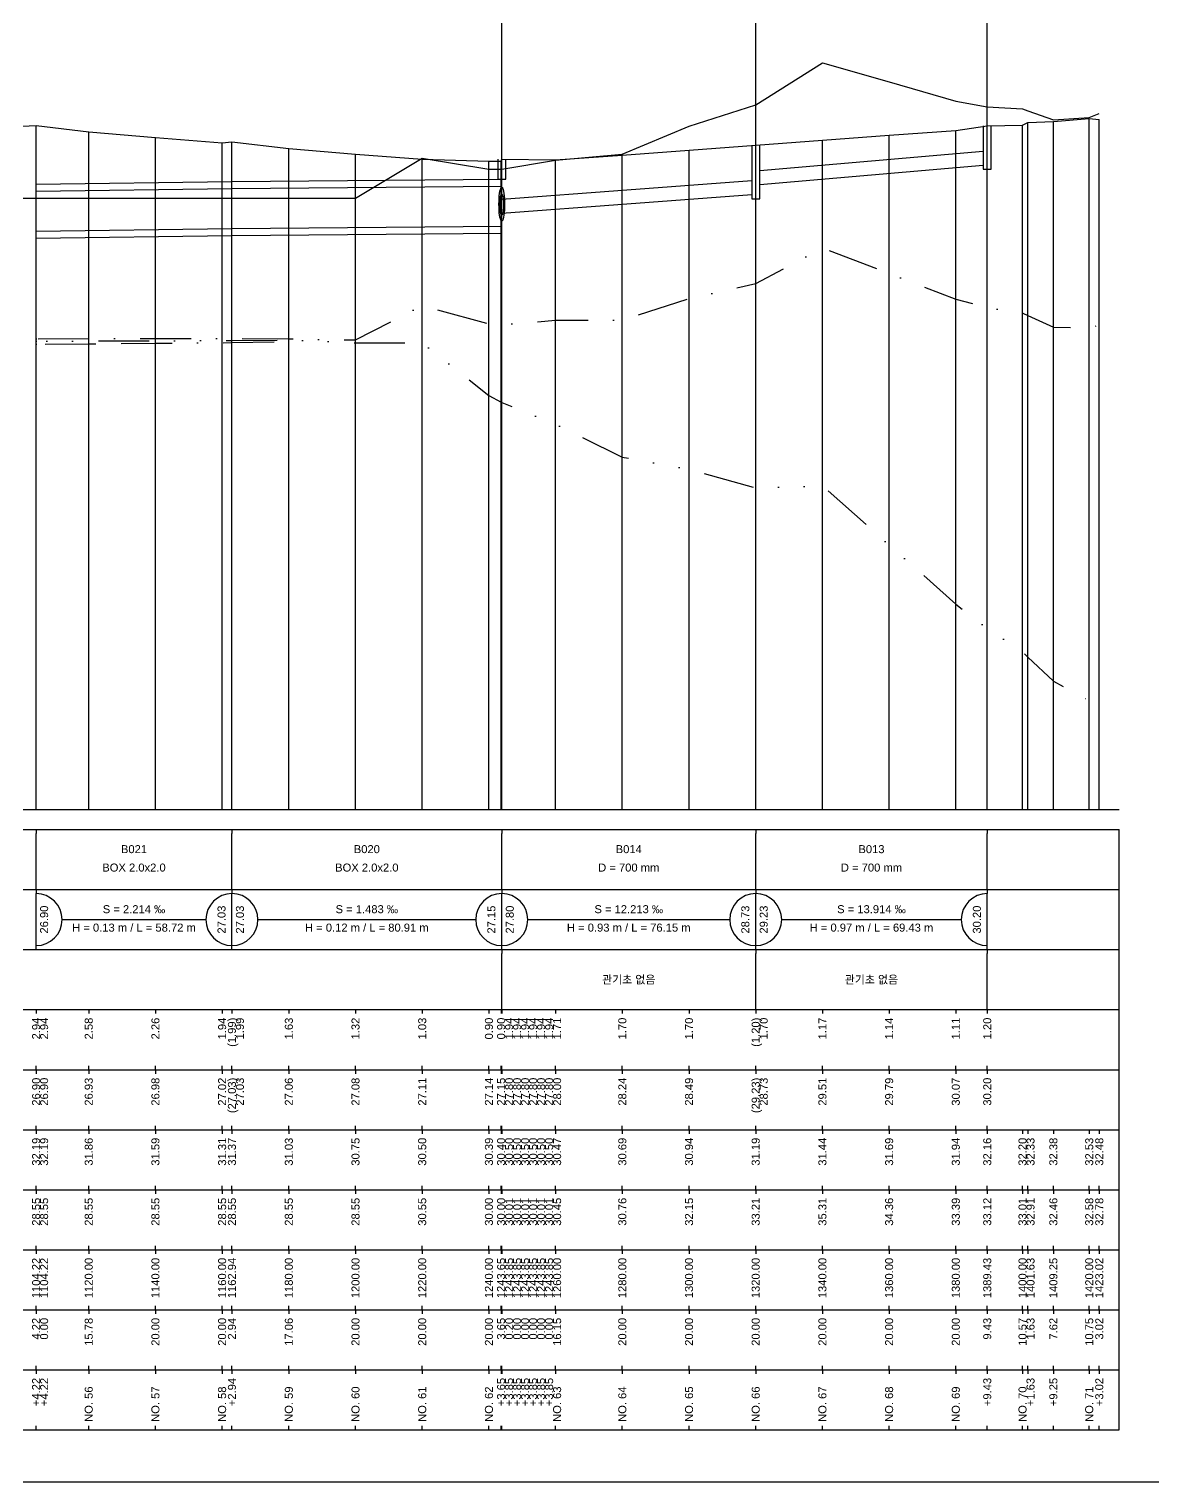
# Model space of a CAD drawing. Header units: millimetres. Extents: x -105495 to 3444, y -108190 to 2013.
# Drawn here: x 229.1 to 510, y -14168 to -13805 of the extents above; entities that cross this region are included whole.
import ezdxf
from ezdxf.enums import TextEntityAlignment as Align

# ---------------------------------------------------------------- set-up
doc = ezdxf.new("R2010")
doc.units = ezdxf.units.MM
for name, pattern in [('BORDER', [44.45, 12.7, -6.35, 12.7, -6.35, 0, -6.35]), ('DASHDOT', [25.4, 12.7, -6.35, 0, -6.35]), ('DIVIDE', [31.75, 12.7, -6.35, 0, -6.35, 0, -6.35])]:
    doc.linetypes.add(name, pattern=pattern)
for name, color, linetype in [('KZ_종단_계획선', 1, 'Continuous'), ('KZ_종단_관로', 4, 'Continuous'), ('KZ_종단_깃발', 7, 'Continuous'), ('KZ_종단_도각', 7, 'Continuous'), ('KZ_종단_맨홀', 4, 'Continuous'), ('KZ_종단_수직선', 7, 'Continuous'), ('KZ_종단_암선1', 56, 'DASHDOT'), ('KZ_종단_암선2', 4, 'DIVIDE'), ('KZ_종단_암선3', 6, 'BORDER'), ('KZ_종단_원형관', 4, 'Continuous'), ('KZ_종단_지반선', 3, 'Continuous'), ('KZ_종단_테이블문자', 7, 'Continuous'), ('KZ_종단_테이블선', 7, 'Continuous')]:
    doc.layers.add(name, color=color, linetype=linetype)
doc.styles.get("Standard").update_dxf_attribs({"font": 'arial.ttf'})

msp = doc.modelspace()

# ---------------------------------------------------------------- linework, layer by layer
at = {"layer": 'KZ_종단_계획선'}
msp.add_lwpolyline([(227.39, -13829.29), (230.91, -13829.07), (230.91, -13829.07), (244.06, -13830.68), (260.72, -13832.07), (277.39, -13833.46), (279.84, -13833.15), (294.06, -13834.85), (310.72, -13836.23), (327.39, -13837.51), (344.06, -13838.03), (347.1, -13838.02), (347.27, -13837.51), (347.27, -13837.51), (347.27, -13837.51), (347.27, -13837.51), (347.27, -13837.51), (347.27, -13837.51), (360.72, -13837.66), (377.39, -13836.53), (394.06, -13835.28), (410.72, -13834.04), (427.39, -13832.79), (444.06, -13831.55), (460.72, -13830.31), (468.58, -13829.21), (477.39, -13829.01), (478.75, -13828.33), (485.1, -13828.09), (494.06, -13827.32), (496.57, -13827.61)], dxfattribs=at)
at = {"layer": 'KZ_종단_관로'}
for p, q in [((411.72, -13840.33), (467.58, -13835.5)), ((411.72, -13843.83), (467.58, -13839)), ((347.27, -13847.5), (409.72, -13842.85)), ((347.27, -13851), (409.72, -13846.35))]:
    msp.add_line(p, q, dxfattribs=at)
for points in [[(230.91, -13843.75), (279.84, -13843.1)], [(279.84, -13843.1), (347.27, -13842.5)], [(279.84, -13844.85), (347.27, -13844.25)], [(230.91, -13845.5), (279.84, -13844.85)], [(230.91, -13855.5), (279.84, -13854.85)], [(279.84, -13854.85), (347.27, -13854.25)], [(230.91, -13857.25), (279.84, -13856.6)], [(279.84, -13856.6), (347.27, -13856)]]:
    msp.add_lwpolyline(points, dxfattribs=at)
at = {"layer": 'KZ_종단_깃발'}
for p, q in [((347.27, -14000), (347.27, -13773.45)), ((347.27, -14000), (347.27, -13773.45)), ((410.72, -14000), (410.72, -13773.45)), ((468.58, -14000), (468.58, -13773.45))]:
    msp.add_line(p, q, dxfattribs=at)
at = {"layer": 'KZ_종단_도각'}
msp.add_lwpolyline([(20, -14168), (861, -14168), (861, -13574), (20, -13574)], close=True, dxfattribs=at)
at = {"layer": 'KZ_종단_맨홀'}
for points in [[(467.58, -13829.21), (467.58, -13840.04), (469.58, -13840.04), (469.58, -13829.21)], [(346.27, -13837.51), (346.27, -13842.5), (348.27, -13842.5), (348.27, -13837.51)], [(346.27, -13837.51), (346.27, -13842.5), (348.27, -13842.5), (348.27, -13837.51)], [(409.72, -13834.04), (409.72, -13847.39), (411.72, -13847.39), (411.72, -13834.04)]]:
    msp.add_lwpolyline(points, dxfattribs=at)
at = {"layer": 'KZ_종단_수직선'}
for p, q in [((230.91, -14000), (230.91, -13829.07)), ((230.91, -14000), (230.91, -13829.07)), ((468.58, -14000), (468.58, -13829.21)), ((477.39, -14000), (477.39, -13829.01)), ((478.75, -14000), (478.75, -13828.33)), ((485.1, -14000), (485.1, -13828.09)), ((494.06, -14000), (494.06, -13827.32)), ((496.57, -14000), (496.57, -13827.61)), ((244.06, -14000), (244.06, -13830.68)), ((260.72, -14000), (260.72, -13832.07)), ((277.39, -14000), (277.39, -13833.46)), ((279.84, -14000), (279.84, -13833.15)), ((427.39, -14000), (427.39, -13832.79)), ((444.06, -14000), (444.06, -13831.55)), ((460.72, -14000), (460.72, -13830.31)), ((294.06, -14000), (294.06, -13834.85)), ((310.72, -14000), (310.72, -13836.23)), ((327.39, -14000), (327.39, -13837.51)), ((347.27, -14000), (347.27, -13837.51)), ((347.27, -14000), (347.27, -13837.51)), ((347.27, -14000), (347.27, -13837.51)), ((347.27, -14000), (347.27, -13837.51)), ((347.27, -14000), (347.27, -13837.51)), ((347.27, -14000), (347.27, -13837.51)), ((377.39, -14000), (377.39, -13836.53)), ((394.06, -14000), (394.06, -13835.28)), ((410.72, -14000), (410.72, -13834.04)), ((344.06, -14000), (344.06, -13838.03)), ((347.1, -14000), (347.1, -13838.02)), ((360.72, -14000), (360.72, -13837.66))]:
    msp.add_line(p, q, dxfattribs=at)
at = {"layer": 'KZ_종단_암선1', "flags": 128}
msp.add_lwpolyline([(65, -13893.1), (77.39, -13893.09), (94.06, -13882.25), (110.72, -13880.47), (119.06, -13880.31), (127.39, -13880.15), (144.06, -13880.14), (160.72, -13880.13), (164.92, -13879.89), (174.15, -13879.37), (177.39, -13879.3), (194.06, -13891.31), (210.72, -13878.82), (219.25, -13882.36), (227.39, -13882.36), (230.91, -13882.36), (230.91, -13882.36), (244.06, -13882.35), (260.72, -13882.34), (277.39, -13882.33), (279.84, -13882.34), (294.06, -13882.4), (310.72, -13882.68), (327.39, -13874.11), (344.06, -13878.67), (347.1, -13878.89), (347.27, -13878.87), (347.27, -13878.87), (347.27, -13878.87), (347.27, -13878.87), (347.27, -13878.87), (347.27, -13878.87), (360.72, -13877.74), (377.39, -13877.72), (394.06, -13872.36), (410.72, -13868.61), (427.39, -13859.71), (444.06, -13866.05), (460.72, -13872.48), (468.58, -13874.58), (477.39, -13875.99), (478.75, -13876.6), (485.1, -13879.45), (494.06, -13879.72), (496.57, -13878.93)], dxfattribs=at)
at = {"layer": 'KZ_종단_암선2', "flags": 128}
msp.add_lwpolyline([(65, -13894.26), (77.39, -13894.21), (164.92, -13915.11), (227.39, -13883.01), (230.91, -13882.99), (230.91, -13882.99), (244.06, -13882.94), (260.72, -13882.88), (277.39, -13882.82), (279.84, -13882.8), (294.06, -13882.69), (310.72, -13883.37), (327.39, -13883.43), (344.06, -13896.54), (347.1, -13898.24), (347.27, -13898.31), (347.27, -13898.31), (347.27, -13898.31), (347.27, -13898.31), (347.27, -13898.31), (347.27, -13898.31), (360.72, -13903.72), (377.39, -13911.96), (394.06, -13914.99), (410.72, -13919.64), (427.39, -13919.13), (444.06, -13933.87), (460.72, -13948.69), (468.58, -13954.76), (477.39, -13960.6), (478.75, -13961.89), (485.1, -13967.94), (494.06, -13972.73), (496.57, -13973.2)], dxfattribs=at)
at = {"layer": 'KZ_종단_암선3', "flags": 128}
msp.add_lwpolyline([(65, -13895.6), (77.39, -13895.51), (164.92, -13915.79), (227.39, -13883.75), (230.91, -13883.73), (230.91, -13883.73), (244.06, -13883.63), (260.72, -13883.51), (277.39, -13883.39), (279.84, -13883.34), (294.06, -13883.03)], dxfattribs=at)
at = {"layer": 'KZ_종단_원형관'}
for p, q in [((346.92, -13845.11), (347.03, -13844.8)), ((346.92, -13845.11), (347.03, -13844.8)), ((347.03, -13844.8), (347.15, -13844.6)), ((347.03, -13844.8), (347.15, -13844.6)), ((347.15, -13844.6), (347.27, -13844.54)), ((347.15, -13844.6), (347.27, -13844.54)), ((347.27, -13844.54), (347.39, -13844.6)), ((347.27, -13844.54), (347.39, -13844.6)), ((347.39, -13844.6), (347.51, -13844.8)), ((347.39, -13844.6), (347.51, -13844.8)), ((347.51, -13844.8), (347.62, -13845.11)), ((347.51, -13844.8), (347.62, -13845.11)), ((346.57, -13848.77), (346.58, -13848.04)), ((346.57, -13848.77), (346.58, -13848.04)), ((346.58, -13848.04), (346.61, -13847.32)), ((346.58, -13848.04), (346.61, -13847.32)), ((346.61, -13847.32), (346.66, -13846.65)), ((346.61, -13847.32), (346.66, -13846.65)), ((346.66, -13846.65), (346.73, -13846.05)), ((346.66, -13846.65), (346.73, -13846.05)), ((346.73, -13846.05), (346.82, -13845.53)), ((346.73, -13846.05), (346.82, -13845.53)), ((346.82, -13845.53), (346.92, -13845.11)), ((346.82, -13845.53), (346.92, -13845.11)), ((346.83, -13848.87), (346.84, -13848.42)), ((346.83, -13848.87), (346.84, -13848.42)), ((346.84, -13848.42), (346.86, -13847.98)), ((346.84, -13848.42), (346.86, -13847.98)), ((346.86, -13847.98), (346.89, -13847.56)), ((346.86, -13847.98), (346.89, -13847.56)), ((346.89, -13847.56), (346.93, -13847.19)), ((346.89, -13847.56), (346.93, -13847.19)), ((346.93, -13847.19), (346.99, -13846.86)), ((346.93, -13847.19), (346.99, -13846.86)), ((346.99, -13846.86), (347.05, -13846.6)), ((346.99, -13846.86), (347.05, -13846.6)), ((347.05, -13846.6), (347.12, -13846.41)), ((347.05, -13846.6), (347.12, -13846.41)), ((347.12, -13846.41), (347.19, -13846.29)), ((347.12, -13846.41), (347.19, -13846.29)), ((347.19, -13846.29), (347.27, -13846.25)), ((347.19, -13846.29), (347.27, -13846.25)), ((347.27, -13846.25), (347.35, -13846.29)), ((347.27, -13846.25), (347.35, -13846.29)), ((347.35, -13846.29), (347.42, -13846.41)), ((347.35, -13846.29), (347.42, -13846.41)), ((347.42, -13846.41), (347.49, -13846.6)), ((347.42, -13846.41), (347.49, -13846.6)), ((347.49, -13846.6), (347.55, -13846.86)), ((347.49, -13846.6), (347.55, -13846.86)), ((347.55, -13846.86), (347.61, -13847.19)), ((347.55, -13846.86), (347.61, -13847.19)), ((347.61, -13847.19), (347.65, -13847.56)), ((347.61, -13847.19), (347.65, -13847.56)), ((347.62, -13845.11), (347.72, -13845.53)), ((347.62, -13845.11), (347.72, -13845.53)), ((347.65, -13847.56), (347.68, -13847.98)), ((347.65, -13847.56), (347.68, -13847.98)), ((347.68, -13847.98), (347.7, -13848.42)), ((347.68, -13847.98), (347.7, -13848.42)), ((347.7, -13848.42), (347.71, -13848.87)), ((347.7, -13848.42), (347.71, -13848.87)), ((347.72, -13845.53), (347.81, -13846.05)), ((347.72, -13845.53), (347.81, -13846.05)), ((347.81, -13846.05), (347.88, -13846.65)), ((347.81, -13846.05), (347.88, -13846.65)), ((347.88, -13846.65), (347.93, -13847.32)), ((347.88, -13846.65), (347.93, -13847.32)), ((347.93, -13847.32), (347.96, -13848.04)), ((347.93, -13847.32), (347.96, -13848.04)), ((347.96, -13848.04), (347.98, -13848.77)), ((347.96, -13848.04), (347.98, -13848.77)), ((346.58, -13849.5), (346.57, -13848.77)), ((346.58, -13849.5), (346.57, -13848.77)), ((346.61, -13850.22), (346.58, -13849.5)), ((346.61, -13850.22), (346.58, -13849.5)), ((346.66, -13850.88), (346.61, -13850.22)), ((346.66, -13850.88), (346.61, -13850.22)), ((346.73, -13851.49), (346.66, -13850.88)), ((346.73, -13851.49), (346.66, -13850.88)), ((346.82, -13852.01), (346.73, -13851.49)), ((346.82, -13852.01), (346.73, -13851.49)), ((346.92, -13852.43), (346.82, -13852.01)), ((346.92, -13852.43), (346.82, -13852.01)), ((346.84, -13849.33), (346.83, -13848.87)), ((346.84, -13849.33), (346.83, -13848.87)), ((346.86, -13849.77), (346.84, -13849.33)), ((346.86, -13849.77), (346.84, -13849.33)), ((346.89, -13850.19), (346.86, -13849.77)), ((346.89, -13850.19), (346.86, -13849.77)), ((346.93, -13850.56), (346.89, -13850.19)), ((346.93, -13850.56), (346.89, -13850.19)), ((346.99, -13850.89), (346.93, -13850.56)), ((346.99, -13850.89), (346.93, -13850.56)), ((347.05, -13851.15), (346.99, -13850.89)), ((347.05, -13851.15), (346.99, -13850.89)), ((347.12, -13851.34), (347.05, -13851.15)), ((347.12, -13851.34), (347.05, -13851.15)), ((347.19, -13851.46), (347.12, -13851.34)), ((347.19, -13851.46), (347.12, -13851.34)), ((347.27, -13851.5), (347.19, -13851.46)), ((347.27, -13851.5), (347.19, -13851.46)), ((347.35, -13851.46), (347.27, -13851.5)), ((347.35, -13851.46), (347.27, -13851.5)), ((347.42, -13851.34), (347.35, -13851.46)), ((347.42, -13851.34), (347.35, -13851.46)), ((347.49, -13851.15), (347.42, -13851.34)), ((347.49, -13851.15), (347.42, -13851.34)), ((347.55, -13850.89), (347.49, -13851.15)), ((347.55, -13850.89), (347.49, -13851.15)), ((347.61, -13850.56), (347.55, -13850.89)), ((347.61, -13850.56), (347.55, -13850.89)), ((347.65, -13850.19), (347.61, -13850.56)), ((347.65, -13850.19), (347.61, -13850.56)), ((347.72, -13852.01), (347.62, -13852.43)), ((347.72, -13852.01), (347.62, -13852.43)), ((347.68, -13849.77), (347.65, -13850.19)), ((347.68, -13849.77), (347.65, -13850.19)), ((347.7, -13849.33), (347.68, -13849.77)), ((347.7, -13849.33), (347.68, -13849.77)), ((347.71, -13848.87), (347.7, -13849.33)), ((347.71, -13848.87), (347.7, -13849.33)), ((347.81, -13851.49), (347.72, -13852.01)), ((347.81, -13851.49), (347.72, -13852.01)), ((347.88, -13850.88), (347.81, -13851.49)), ((347.88, -13850.88), (347.81, -13851.49)), ((347.93, -13850.22), (347.88, -13850.88)), ((347.93, -13850.22), (347.88, -13850.88)), ((347.96, -13849.5), (347.93, -13850.22)), ((347.96, -13849.5), (347.93, -13850.22)), ((347.98, -13848.77), (347.96, -13849.5)), ((347.98, -13848.77), (347.96, -13849.5)), ((347.03, -13852.74), (346.92, -13852.43)), ((347.03, -13852.74), (346.92, -13852.43)), ((347.15, -13852.94), (347.03, -13852.74)), ((347.15, -13852.94), (347.03, -13852.74)), ((347.27, -13853), (347.15, -13852.94)), ((347.27, -13853), (347.15, -13852.94)), ((347.39, -13852.94), (347.27, -13853)), ((347.39, -13852.94), (347.27, -13853)), ((347.51, -13852.74), (347.39, -13852.94)), ((347.51, -13852.74), (347.39, -13852.94)), ((347.62, -13852.43), (347.51, -13852.74)), ((347.62, -13852.43), (347.51, -13852.74))]:
    msp.add_line(p, q, dxfattribs=at)
at = {"layer": 'KZ_종단_지반선', "flags": 128}
msp.add_lwpolyline([(227.39, -13847.26), (230.91, -13847.26), (230.91, -13847.26), (244.06, -13847.26), (260.72, -13847.26), (277.39, -13847.26), (279.84, -13847.26), (294.06, -13847.26), (310.72, -13847.24), (327.39, -13837.23), (344.06, -13840), (347.1, -13840), (347.27, -13839.97), (347.27, -13839.97), (347.27, -13839.97), (347.27, -13839.97), (347.27, -13839.97), (347.27, -13839.97), (360.72, -13837.76), (377.39, -13836.22), (394.06, -13829.27), (410.72, -13823.93), (427.39, -13813.45), (444.06, -13818.2), (460.72, -13823.04), (468.58, -13824.4), (477.39, -13824.97), (478.75, -13825.45), (485.1, -13827.69), (494.06, -13827.11), (496.57, -13826.08)], dxfattribs=at)
at = {"layer": 'KZ_종단_테이블문자'}
for p, q in [((230.91, -14005), (230.91, -14006)), ((230.91, -14019), (230.91, -14006)), ((279.84, -14005), (279.84, -14006)), ((279.84, -14005), (279.84, -14006)), ((279.84, -14019), (279.84, -14006)), ((279.84, -14019), (279.84, -14006)), ((347.27, -14005), (347.27, -14006)), ((347.27, -14005), (347.27, -14006)), ((347.27, -14019), (347.27, -14006)), ((347.27, -14019), (347.27, -14006)), ((410.72, -14005), (410.72, -14006)), ((410.72, -14005), (410.72, -14006)), ((410.72, -14019), (410.72, -14006)), ((410.72, -14019), (410.72, -14006)), ((468.58, -14005), (468.58, -14006)), ((468.58, -14019), (468.58, -14006)), ((230.91, -14020), (230.91, -14019)), ((279.84, -14020), (279.84, -14019)), ((279.84, -14020), (279.84, -14019)), ((347.27, -14020), (347.27, -14019)), ((347.27, -14020), (347.27, -14019)), ((410.72, -14020), (410.72, -14019)), ((410.72, -14020), (410.72, -14019)), ((468.58, -14020), (468.58, -14019)), ((230.91, -14020), (230.91, -14021)), ((230.91, -14034), (230.91, -14021)), ((279.84, -14020), (279.84, -14021)), ((279.84, -14020), (279.84, -14021)), ((279.84, -14034), (279.84, -14021)), ((279.84, -14034), (279.84, -14021)), ((347.27, -14020), (347.27, -14021)), ((347.27, -14020), (347.27, -14021)), ((347.27, -14034), (347.27, -14021)), ((347.27, -14034), (347.27, -14021)), ((410.72, -14020), (410.72, -14021)), ((410.72, -14020), (410.72, -14021)), ((410.72, -14034), (410.72, -14021)), ((410.72, -14034), (410.72, -14021)), ((468.58, -14020), (468.58, -14021)), ((468.58, -14034), (468.58, -14021)), ((237.32, -14027.5), (273.42, -14027.5)), ((286.26, -14027.5), (340.85, -14027.5)), ((353.68, -14027.5), (404.31, -14027.5)), ((417.14, -14027.5), (462.17, -14027.5)), ((230.91, -14035), (230.91, -14034)), ((279.84, -14035), (279.84, -14034)), ((279.84, -14035), (279.84, -14034)), ((347.27, -14035), (347.27, -14034)), ((347.27, -14035), (347.27, -14034)), ((347.27, -14035), (347.27, -14036)), ((347.27, -14049), (347.27, -14036)), ((410.72, -14035), (410.72, -14034)), ((410.72, -14035), (410.72, -14034)), ((410.72, -14035), (410.72, -14036)), ((410.72, -14035), (410.72, -14036)), ((410.72, -14049), (410.72, -14036)), ((410.72, -14049), (410.72, -14036)), ((468.58, -14035), (468.58, -14034)), ((468.58, -14035), (468.58, -14036)), ((468.58, -14049), (468.58, -14036)), ((347.27, -14050), (347.27, -14049)), ((410.72, -14050), (410.72, -14049)), ((410.72, -14050), (410.72, -14049)), ((468.58, -14050), (468.58, -14049))]:
    msp.add_line(p, q, dxfattribs=at)
for centre, start, end in [((230.91, -14027.5), 270, 90), ((279.84, -14027.5), 90, 270), ((279.84, -14027.5), 270, 90), ((347.27, -14027.5), 90, 270), ((347.27, -14027.5), 270, 90), ((410.72, -14027.5), 90, 270), ((410.72, -14027.5), 270, 90), ((468.58, -14027.5), 90, 270)]:
    msp.add_arc(centre, 6.5, start, end, dxfattribs=at)
at = {"layer": 'KZ_종단_테이블선'}
for p, q in [((45, -14000), (501.57, -14000)), ((45, -14005), (501.57, -14005)), ((501.57, -14020), (501.57, -14005)), ((45, -14020), (501.57, -14020)), ((501.57, -14035), (501.57, -14020)), ((45, -14035), (501.57, -14035)), ((501.57, -14050), (501.57, -14035)), ((45, -14050), (501.57, -14050)), ((230.91, -14050), (230.91, -14051)), ((230.91, -14050), (230.91, -14051)), ((244.06, -14050), (244.06, -14051)), ((260.72, -14050), (260.72, -14051)), ((277.39, -14050), (277.39, -14051)), ((279.84, -14050), (279.84, -14051)), ((294.06, -14050), (294.06, -14051)), ((310.72, -14050), (310.72, -14051)), ((327.39, -14050), (327.39, -14051)), ((344.06, -14050), (344.06, -14051)), ((347.1, -14050), (347.1, -14051)), ((347.27, -14050), (347.27, -14051)), ((347.27, -14050), (347.27, -14051)), ((347.27, -14050), (347.27, -14051)), ((347.27, -14050), (347.27, -14051)), ((347.27, -14050), (347.27, -14051)), ((347.27, -14050), (347.27, -14051)), ((360.72, -14050), (360.72, -14051)), ((377.39, -14050), (377.39, -14051)), ((394.06, -14050), (394.06, -14051)), ((410.72, -14050), (410.72, -14051)), ((427.39, -14050), (427.39, -14051)), ((444.06, -14050), (444.06, -14051)), ((460.72, -14050), (460.72, -14051)), ((468.58, -14050), (468.58, -14051)), ((501.57, -14065), (501.57, -14050)), ((45, -14065), (501.57, -14065)), ((230.91, -14065), (230.91, -14064)), ((230.91, -14065), (230.91, -14064)), ((230.91, -14065), (230.91, -14066)), ((230.91, -14065), (230.91, -14066)), ((244.06, -14065), (244.06, -14064)), ((244.06, -14065), (244.06, -14066)), ((260.72, -14065), (260.72, -14064)), ((260.72, -14065), (260.72, -14066)), ((277.39, -14065), (277.39, -14064)), ((277.39, -14065), (277.39, -14066)), ((279.84, -14065), (279.84, -14064)), ((279.84, -14065), (279.84, -14066)), ((294.06, -14065), (294.06, -14064)), ((294.06, -14065), (294.06, -14066)), ((310.72, -14065), (310.72, -14064)), ((310.72, -14065), (310.72, -14066)), ((327.39, -14065), (327.39, -14064)), ((327.39, -14065), (327.39, -14066)), ((344.06, -14065), (344.06, -14064)), ((344.06, -14065), (344.06, -14066)), ((347.1, -14065), (347.1, -14064)), ((347.1, -14065), (347.1, -14066)), ((347.27, -14065), (347.27, -14064)), ((347.27, -14065), (347.27, -14064)), ((347.27, -14065), (347.27, -14064)), ((347.27, -14065), (347.27, -14064)), ((347.27, -14065), (347.27, -14064)), ((347.27, -14065), (347.27, -14064)), ((347.27, -14065), (347.27, -14066)), ((347.27, -14065), (347.27, -14066)), ((347.27, -14065), (347.27, -14066)), ((347.27, -14065), (347.27, -14066)), ((347.27, -14065), (347.27, -14066)), ((347.27, -14065), (347.27, -14066)), ((360.72, -14065), (360.72, -14064)), ((360.72, -14065), (360.72, -14066)), ((377.39, -14065), (377.39, -14064)), ((377.39, -14065), (377.39, -14066)), ((394.06, -14065), (394.06, -14064)), ((394.06, -14065), (394.06, -14066)), ((410.72, -14065), (410.72, -14064)), ((410.72, -14065), (410.72, -14066)), ((427.39, -14065), (427.39, -14064)), ((427.39, -14065), (427.39, -14066)), ((444.06, -14065), (444.06, -14064)), ((444.06, -14065), (444.06, -14066)), ((460.72, -14065), (460.72, -14064)), ((460.72, -14065), (460.72, -14066)), ((468.58, -14065), (468.58, -14064)), ((468.58, -14065), (468.58, -14066)), ((501.57, -14080), (501.57, -14065)), ((45, -14080), (501.57, -14080)), ((230.91, -14080), (230.91, -14079)), ((230.91, -14080), (230.91, -14079)), ((230.91, -14080), (230.91, -14081)), ((230.91, -14080), (230.91, -14081)), ((244.06, -14080), (244.06, -14079)), ((244.06, -14080), (244.06, -14081)), ((260.72, -14080), (260.72, -14079)), ((260.72, -14080), (260.72, -14081)), ((277.39, -14080), (277.39, -14079)), ((277.39, -14080), (277.39, -14081)), ((279.84, -14080), (279.84, -14079)), ((279.84, -14080), (279.84, -14081)), ((294.06, -14080), (294.06, -14079)), ((294.06, -14080), (294.06, -14081)), ((310.72, -14080), (310.72, -14079)), ((310.72, -14080), (310.72, -14081)), ((327.39, -14080), (327.39, -14079)), ((327.39, -14080), (327.39, -14081)), ((344.06, -14080), (344.06, -14079)), ((344.06, -14080), (344.06, -14081)), ((347.1, -14080), (347.1, -14079)), ((347.1, -14080), (347.1, -14081)), ((347.27, -14080), (347.27, -14079)), ((347.27, -14080), (347.27, -14079)), ((347.27, -14080), (347.27, -14079)), ((347.27, -14080), (347.27, -14079)), ((347.27, -14080), (347.27, -14079)), ((347.27, -14080), (347.27, -14079)), ((347.27, -14080), (347.27, -14081)), ((347.27, -14080), (347.27, -14081)), ((347.27, -14080), (347.27, -14081)), ((347.27, -14080), (347.27, -14081)), ((347.27, -14080), (347.27, -14081)), ((347.27, -14080), (347.27, -14081)), ((360.72, -14080), (360.72, -14079)), ((360.72, -14080), (360.72, -14081)), ((377.39, -14080), (377.39, -14079)), ((377.39, -14080), (377.39, -14081)), ((394.06, -14080), (394.06, -14079)), ((394.06, -14080), (394.06, -14081)), ((410.72, -14080), (410.72, -14079)), ((410.72, -14080), (410.72, -14081)), ((427.39, -14080), (427.39, -14079)), ((427.39, -14080), (427.39, -14081)), ((444.06, -14080), (444.06, -14079)), ((444.06, -14080), (444.06, -14081)), ((460.72, -14080), (460.72, -14079)), ((460.72, -14080), (460.72, -14081)), ((468.58, -14080), (468.58, -14079)), ((468.58, -14080), (468.58, -14081)), ((477.39, -14080), (477.39, -14081)), ((478.75, -14080), (478.75, -14081)), ((485.1, -14080), (485.1, -14081)), ((494.06, -14080), (494.06, -14081)), ((496.57, -14080), (496.57, -14081)), ((501.57, -14095), (501.57, -14080)), ((45, -14095), (501.57, -14095)), ((230.91, -14095), (230.91, -14094)), ((230.91, -14095), (230.91, -14094)), ((230.91, -14095), (230.91, -14096)), ((230.91, -14095), (230.91, -14096)), ((244.06, -14095), (244.06, -14094)), ((244.06, -14095), (244.06, -14096)), ((260.72, -14095), (260.72, -14094)), ((260.72, -14095), (260.72, -14096)), ((277.39, -14095), (277.39, -14094)), ((277.39, -14095), (277.39, -14096)), ((279.84, -14095), (279.84, -14094)), ((279.84, -14095), (279.84, -14096)), ((294.06, -14095), (294.06, -14094)), ((294.06, -14095), (294.06, -14096)), ((310.72, -14095), (310.72, -14094)), ((310.72, -14095), (310.72, -14096)), ((327.39, -14095), (327.39, -14094)), ((327.39, -14095), (327.39, -14096)), ((344.06, -14095), (344.06, -14094)), ((344.06, -14095), (344.06, -14096)), ((347.1, -14095), (347.1, -14094)), ((347.1, -14095), (347.1, -14096)), ((347.27, -14095), (347.27, -14094)), ((347.27, -14095), (347.27, -14094)), ((347.27, -14095), (347.27, -14094)), ((347.27, -14095), (347.27, -14094)), ((347.27, -14095), (347.27, -14094)), ((347.27, -14095), (347.27, -14094)), ((347.27, -14095), (347.27, -14096)), ((347.27, -14095), (347.27, -14096)), ((347.27, -14095), (347.27, -14096)), ((347.27, -14095), (347.27, -14096)), ((347.27, -14095), (347.27, -14096)), ((347.27, -14095), (347.27, -14096)), ((360.72, -14095), (360.72, -14094)), ((360.72, -14095), (360.72, -14096)), ((377.39, -14095), (377.39, -14094)), ((377.39, -14095), (377.39, -14096)), ((394.06, -14095), (394.06, -14094)), ((394.06, -14095), (394.06, -14096)), ((410.72, -14095), (410.72, -14094)), ((410.72, -14095), (410.72, -14096)), ((427.39, -14095), (427.39, -14094)), ((427.39, -14095), (427.39, -14096)), ((444.06, -14095), (444.06, -14094)), ((444.06, -14095), (444.06, -14096)), ((460.72, -14095), (460.72, -14094)), ((460.72, -14095), (460.72, -14096)), ((468.58, -14095), (468.58, -14094)), ((468.58, -14095), (468.58, -14096)), ((477.39, -14095), (477.39, -14094)), ((477.39, -14095), (477.39, -14096)), ((478.75, -14095), (478.75, -14094)), ((478.75, -14095), (478.75, -14096)), ((485.1, -14095), (485.1, -14094)), ((485.1, -14095), (485.1, -14096)), ((494.06, -14095), (494.06, -14094)), ((494.06, -14095), (494.06, -14096)), ((496.57, -14095), (496.57, -14094)), ((496.57, -14095), (496.57, -14096)), ((501.57, -14110), (501.57, -14095)), ((230.91, -14110), (230.91, -14109)), ((230.91, -14110), (230.91, -14109)), ((244.06, -14110), (244.06, -14109)), ((260.72, -14110), (260.72, -14109)), ((277.39, -14110), (277.39, -14109)), ((279.84, -14110), (279.84, -14109)), ((294.06, -14110), (294.06, -14109)), ((310.72, -14110), (310.72, -14109)), ((327.39, -14110), (327.39, -14109)), ((344.06, -14110), (344.06, -14109)), ((347.1, -14110), (347.1, -14109)), ((347.27, -14110), (347.27, -14109)), ((347.27, -14110), (347.27, -14109)), ((347.27, -14110), (347.27, -14109)), ((347.27, -14110), (347.27, -14109)), ((347.27, -14110), (347.27, -14109)), ((347.27, -14110), (347.27, -14109)), ((360.72, -14110), (360.72, -14109)), ((377.39, -14110), (377.39, -14109)), ((394.06, -14110), (394.06, -14109)), ((410.72, -14110), (410.72, -14109)), ((427.39, -14110), (427.39, -14109)), ((444.06, -14110), (444.06, -14109)), ((460.72, -14110), (460.72, -14109)), ((468.58, -14110), (468.58, -14109)), ((477.39, -14110), (477.39, -14109)), ((478.75, -14110), (478.75, -14109)), ((485.1, -14110), (485.1, -14109)), ((494.06, -14110), (494.06, -14109)), ((496.57, -14110), (496.57, -14109)), ((45, -14110), (501.57, -14110)), ((230.91, -14110), (230.91, -14111)), ((230.91, -14110), (230.91, -14111)), ((244.06, -14110), (244.06, -14111)), ((260.72, -14110), (260.72, -14111)), ((277.39, -14110), (277.39, -14111)), ((279.84, -14110), (279.84, -14111)), ((294.06, -14110), (294.06, -14111)), ((310.72, -14110), (310.72, -14111)), ((327.39, -14110), (327.39, -14111)), ((344.06, -14110), (344.06, -14111)), ((347.1, -14110), (347.1, -14111)), ((347.27, -14110), (347.27, -14111)), ((347.27, -14110), (347.27, -14111)), ((347.27, -14110), (347.27, -14111)), ((347.27, -14110), (347.27, -14111)), ((347.27, -14110), (347.27, -14111)), ((347.27, -14110), (347.27, -14111)), ((360.72, -14110), (360.72, -14111)), ((377.39, -14110), (377.39, -14111)), ((394.06, -14110), (394.06, -14111)), ((410.72, -14110), (410.72, -14111)), ((427.39, -14110), (427.39, -14111)), ((444.06, -14110), (444.06, -14111)), ((460.72, -14110), (460.72, -14111)), ((468.58, -14110), (468.58, -14111)), ((477.39, -14110), (477.39, -14111)), ((478.75, -14110), (478.75, -14111)), ((485.1, -14110), (485.1, -14111)), ((494.06, -14110), (494.06, -14111)), ((496.57, -14110), (496.57, -14111)), ((501.57, -14125), (501.57, -14110)), ((230.91, -14125), (230.91, -14124)), ((230.91, -14125), (230.91, -14124)), ((244.06, -14125), (244.06, -14124)), ((260.72, -14125), (260.72, -14124)), ((277.39, -14125), (277.39, -14124)), ((279.84, -14125), (279.84, -14124)), ((294.06, -14125), (294.06, -14124)), ((310.72, -14125), (310.72, -14124)), ((327.39, -14125), (327.39, -14124)), ((344.06, -14125), (344.06, -14124)), ((347.1, -14125), (347.1, -14124)), ((347.27, -14125), (347.27, -14124)), ((347.27, -14125), (347.27, -14124)), ((347.27, -14125), (347.27, -14124)), ((347.27, -14125), (347.27, -14124)), ((347.27, -14125), (347.27, -14124)), ((347.27, -14125), (347.27, -14124)), ((360.72, -14125), (360.72, -14124)), ((377.39, -14125), (377.39, -14124)), ((394.06, -14125), (394.06, -14124)), ((410.72, -14125), (410.72, -14124)), ((427.39, -14125), (427.39, -14124)), ((444.06, -14125), (444.06, -14124)), ((460.72, -14125), (460.72, -14124)), ((468.58, -14125), (468.58, -14124)), ((477.39, -14125), (477.39, -14124)), ((478.75, -14125), (478.75, -14124)), ((485.1, -14125), (485.1, -14124)), ((494.06, -14125), (494.06, -14124)), ((496.57, -14125), (496.57, -14124)), ((45, -14125), (501.57, -14125)), ((230.91, -14125), (230.91, -14126)), ((230.91, -14125), (230.91, -14126)), ((244.06, -14125), (244.06, -14126)), ((260.72, -14125), (260.72, -14126)), ((277.39, -14125), (277.39, -14126)), ((279.84, -14125), (279.84, -14126)), ((294.06, -14125), (294.06, -14126)), ((310.72, -14125), (310.72, -14126)), ((327.39, -14125), (327.39, -14126)), ((344.06, -14125), (344.06, -14126)), ((347.1, -14125), (347.1, -14126)), ((347.27, -14125), (347.27, -14126)), ((347.27, -14125), (347.27, -14126)), ((347.27, -14125), (347.27, -14126)), ((347.27, -14125), (347.27, -14126)), ((347.27, -14125), (347.27, -14126)), ((347.27, -14125), (347.27, -14126)), ((360.72, -14125), (360.72, -14126)), ((377.39, -14125), (377.39, -14126)), ((394.06, -14125), (394.06, -14126)), ((410.72, -14125), (410.72, -14126)), ((427.39, -14125), (427.39, -14126)), ((444.06, -14125), (444.06, -14126)), ((460.72, -14125), (460.72, -14126)), ((468.58, -14125), (468.58, -14126)), ((477.39, -14125), (477.39, -14126)), ((478.75, -14125), (478.75, -14126)), ((485.1, -14125), (485.1, -14126)), ((494.06, -14125), (494.06, -14126)), ((496.57, -14125), (496.57, -14126)), ((501.57, -14140), (501.57, -14125)), ((45, -14140), (501.57, -14140)), ((230.91, -14140), (230.91, -14139)), ((230.91, -14140), (230.91, -14139)), ((230.91, -14140), (230.91, -14141)), ((230.91, -14140), (230.91, -14141)), ((244.06, -14140), (244.06, -14139)), ((244.06, -14140), (244.06, -14141)), ((260.72, -14140), (260.72, -14139)), ((260.72, -14140), (260.72, -14141)), ((277.39, -14140), (277.39, -14139)), ((277.39, -14140), (277.39, -14141)), ((279.84, -14140), (279.84, -14139)), ((279.84, -14140), (279.84, -14141)), ((294.06, -14140), (294.06, -14139)), ((294.06, -14140), (294.06, -14141)), ((310.72, -14140), (310.72, -14139)), ((310.72, -14140), (310.72, -14141)), ((327.39, -14140), (327.39, -14139)), ((327.39, -14140), (327.39, -14141)), ((344.06, -14140), (344.06, -14139)), ((344.06, -14140), (344.06, -14141)), ((347.1, -14140), (347.1, -14139)), ((347.1, -14140), (347.1, -14141)), ((347.27, -14140), (347.27, -14139)), ((347.27, -14140), (347.27, -14139)), ((347.27, -14140), (347.27, -14139)), ((347.27, -14140), (347.27, -14139)), ((347.27, -14140), (347.27, -14139)), ((347.27, -14140), (347.27, -14139)), ((347.27, -14140), (347.27, -14141)), ((347.27, -14140), (347.27, -14141)), ((347.27, -14140), (347.27, -14141)), ((347.27, -14140), (347.27, -14141)), ((347.27, -14140), (347.27, -14141)), ((347.27, -14140), (347.27, -14141)), ((360.72, -14140), (360.72, -14139)), ((360.72, -14140), (360.72, -14141)), ((377.39, -14140), (377.39, -14139)), ((377.39, -14140), (377.39, -14141)), ((394.06, -14140), (394.06, -14139)), ((394.06, -14140), (394.06, -14141)), ((410.72, -14140), (410.72, -14139)), ((410.72, -14140), (410.72, -14141)), ((427.39, -14140), (427.39, -14139)), ((427.39, -14140), (427.39, -14141)), ((444.06, -14140), (444.06, -14139)), ((444.06, -14140), (444.06, -14141)), ((460.72, -14140), (460.72, -14139)), ((460.72, -14140), (460.72, -14141)), ((468.58, -14140), (468.58, -14139)), ((468.58, -14140), (468.58, -14141)), ((477.39, -14140), (477.39, -14139)), ((477.39, -14140), (477.39, -14141)), ((478.75, -14140), (478.75, -14139)), ((478.75, -14140), (478.75, -14141)), ((485.1, -14140), (485.1, -14139)), ((485.1, -14140), (485.1, -14141)), ((494.06, -14140), (494.06, -14139)), ((494.06, -14140), (494.06, -14141)), ((496.57, -14140), (496.57, -14139)), ((496.57, -14140), (496.57, -14141)), ((501.57, -14155), (501.57, -14140)), ((45, -14155), (501.57, -14155)), ((230.91, -14155), (230.91, -14154)), ((230.91, -14155), (230.91, -14154)), ((244.06, -14155), (244.06, -14154)), ((260.72, -14155), (260.72, -14154)), ((277.39, -14155), (277.39, -14154)), ((279.84, -14155), (279.84, -14154)), ((294.06, -14155), (294.06, -14154)), ((310.72, -14155), (310.72, -14154)), ((327.39, -14155), (327.39, -14154)), ((344.06, -14155), (344.06, -14154)), ((347.1, -14155), (347.1, -14154)), ((347.27, -14155), (347.27, -14154)), ((347.27, -14155), (347.27, -14154)), ((347.27, -14155), (347.27, -14154)), ((347.27, -14155), (347.27, -14154)), ((347.27, -14155), (347.27, -14154)), ((347.27, -14155), (347.27, -14154)), ((360.72, -14155), (360.72, -14154)), ((377.39, -14155), (377.39, -14154)), ((394.06, -14155), (394.06, -14154)), ((410.72, -14155), (410.72, -14154)), ((427.39, -14155), (427.39, -14154)), ((444.06, -14155), (444.06, -14154)), ((460.72, -14155), (460.72, -14154)), ((468.58, -14155), (468.58, -14154)), ((477.39, -14155), (477.39, -14154)), ((478.75, -14155), (478.75, -14154)), ((485.1, -14155), (485.1, -14154)), ((494.06, -14155), (494.06, -14154)), ((496.57, -14155), (496.57, -14154))]:
    msp.add_line(p, q, dxfattribs=at)

# ---------------------------------------------------------------- texts
at = {"layer": 'KZ_종단_테이블문자'}
for s, p in [('B021', (255.37, -14011.5)), ('B020', (313.55, -14011.5)), ('B014', (379, -14011.5)), ('B013', (439.65, -14011.5)), ('S = 2.214 ‰', (255.37, -14026.5)), ('S = 1.483 ‰', (313.55, -14026.5)), ('S = 12.213 ‰', (379, -14026.5)), ('S = 13.914 ‰', (439.65, -14026.5))]:
    msp.add_text(s, height=2, dxfattribs=at).set_placement(p, align=Align.BOTTOM_CENTER)
for s, p in [('BOX 2.0x2.0', (255.37, -14013.5)), ('BOX 2.0x2.0', (313.55, -14013.5)), ('D = 700 mm', (379, -14013.5)), ('D = 700 mm', (439.65, -14013.5)), ('H = 0.13 m / L = 58.72 m', (255.37, -14028.5)), ('H = 0.12 m / L = 80.91 m', (313.55, -14028.5)), ('H = 0.93 m / L = 76.15 m', (379, -14028.5)), ('H = 0.97 m / L = 69.43 m', (439.65, -14028.5))]:
    msp.add_text(s, height=2, dxfattribs=at).set_placement(p, align=Align.TOP_CENTER)
for s, p in [('26.90', (231.91, -14027.5)), ('27.03', (280.84, -14027.5)), ('27.80', (348.27, -14027.5)), ('29.23', (411.72, -14027.5))]:
    msp.add_text(s, height=2, rotation=90, dxfattribs=at).set_placement(p, align=Align.TOP_CENTER)
for s, p in [('27.03', (278.84, -14027.5)), ('27.15', (346.27, -14027.5)), ('28.73', (409.72, -14027.5)), ('30.20', (467.58, -14027.5))]:
    msp.add_text(s, height=2, rotation=90, dxfattribs=at).set_placement(p, align=Align.BOTTOM_CENTER)
for p in [(379, -14042.5), (439.65, -14042.5)]:
    msp.add_text('관기초 없음', height=2, dxfattribs=at).set_placement(p, align=Align.MIDDLE_CENTER)
for s, p in [('2.94', (230.91, -14052)), ('2.94', (232.91, -14052)), ('2.58', (244.06, -14052)), ('2.26', (260.72, -14052)), ('1.94', (277.39, -14052)), ('(1.99)', (279.84, -14052)), ('1.99', (281.84, -14052)), ('1.63', (294.06, -14052)), ('1.32', (310.72, -14052)), ('1.03', (327.39, -14052)), ('0.90', (344.06, -14052)), ('0.90', (347.1, -14052)), ('1.94', (349.1, -14052)), ('1.94', (351.1, -14052)), ('1.94', (353.1, -14052)), ('1.94', (355.1, -14052)), ('1.94', (357.1, -14052)), ('1.94', (359.1, -14052)), ('1.71', (361.1, -14052)), ('1.70', (377.39, -14052)), ('1.70', (394.06, -14052)), ('(1.20)', (410.72, -14052)), ('1.70', (412.72, -14052)), ('1.17', (427.39, -14052)), ('1.14', (444.06, -14052)), ('1.11', (460.72, -14052)), ('1.20', (468.58, -14052)), ('26.90', (230.91, -14067)), ('26.90', (232.91, -14067)), ('26.93', (244.06, -14067)), ('26.98', (260.72, -14067)), ('27.02', (277.39, -14067)), ('(27.03)', (279.84, -14067)), ('27.03', (281.84, -14067)), ('27.06', (294.06, -14067)), ('27.08', (310.72, -14067)), ('27.11', (327.39, -14067)), ('27.14', (344.06, -14067)), ('27.15', (347.1, -14067)), ('27.80', (349.1, -14067)), ('27.80', (351.1, -14067)), ('27.80', (353.1, -14067)), ('27.80', (355.1, -14067)), ('27.80', (357.1, -14067)), ('27.80', (359.1, -14067)), ('28.00', (361.1, -14067)), ('28.24', (377.39, -14067)), ('28.49', (394.06, -14067)), ('(29.23)', (410.72, -14067)), ('28.73', (412.72, -14067)), ('29.51', (427.39, -14067)), ('29.79', (444.06, -14067)), ('30.07', (460.72, -14067)), ('30.20', (468.58, -14067)), ('32.19', (230.91, -14082)), ('32.19', (232.91, -14082)), ('31.86', (244.06, -14082)), ('31.59', (260.72, -14082)), ('31.31', (277.39, -14082)), ('31.37', (279.84, -14082)), ('31.03', (294.06, -14082)), ('30.75', (310.72, -14082)), ('30.50', (327.39, -14082)), ('30.39', (344.06, -14082)), ('30.40', (347.1, -14082)), ('30.50', (349.1, -14082)), ('30.50', (351.1, -14082)), ('30.50', (353.1, -14082)), ('30.50', (355.1, -14082)), ('30.50', (357.1, -14082)), ('30.50', (359.1, -14082)), ('30.47', (361.1, -14082)), ('30.69', (377.39, -14082)), ('30.94', (394.06, -14082)), ('31.19', (410.72, -14082)), ('31.44', (427.39, -14082)), ('31.69', (444.06, -14082)), ('31.94', (460.72, -14082)), ('32.16', (468.58, -14082)), ('32.20', (477.39, -14082)), ('32.33', (479.39, -14082)), ('32.38', (485.1, -14082)), ('32.53', (494.06, -14082)), ('32.48', (496.57, -14082)), ('28.55', (230.91, -14097)), ('28.55', (232.91, -14097)), ('28.55', (244.06, -14097)), ('28.55', (260.72, -14097)), ('28.55', (277.39, -14097)), ('28.55', (279.84, -14097)), ('28.55', (294.06, -14097)), ('28.55', (310.72, -14097)), ('30.55', (327.39, -14097)), ('30.00', (344.06, -14097)), ('30.00', (347.1, -14097)), ('30.01', (349.1, -14097)), ('30.01', (351.1, -14097)), ('30.01', (353.1, -14097)), ('30.01', (355.1, -14097)), ('30.01', (357.1, -14097)), ('30.01', (359.1, -14097)), ('30.45', (361.1, -14097)), ('30.76', (377.39, -14097)), ('32.15', (394.06, -14097)), ('33.21', (410.72, -14097)), ('35.31', (427.39, -14097)), ('34.36', (444.06, -14097)), ('33.39', (460.72, -14097)), ('33.12', (468.58, -14097)), ('33.01', (477.39, -14097)), ('32.91', (479.39, -14097)), ('32.46', (485.1, -14097)), ('32.58', (494.06, -14097)), ('32.78', (496.57, -14097)), ('1104.22', (230.91, -14112)), ('1104.22', (232.91, -14112)), ('1120.00', (244.06, -14112)), ('1140.00', (260.72, -14112)), ('1160.00', (277.39, -14112)), ('1162.94', (279.84, -14112)), ('1180.00', (294.06, -14112)), ('1200.00', (310.72, -14112)), ('1220.00', (327.39, -14112)), ('1240.00', (344.06, -14112)), ('1243.65', (347.1, -14112)), ('1243.85', (349.1, -14112)), ('1243.85', (351.1, -14112)), ('1243.85', (353.1, -14112)), ('1243.85', (355.1, -14112)), ('1243.85', (357.1, -14112)), ('1243.85', (359.1, -14112)), ('1260.00', (361.1, -14112)), ('1280.00', (377.39, -14112)), ('1300.00', (394.06, -14112)), ('1320.00', (410.72, -14112)), ('1340.00', (427.39, -14112)), ('1360.00', (444.06, -14112)), ('1380.00', (460.72, -14112)), ('1389.43', (468.58, -14112)), ('1400.00', (477.39, -14112)), ('1401.63', (479.39, -14112)), ('1409.25', (485.1, -14112)), ('1420.00', (494.06, -14112)), ('1423.02', (496.57, -14112)), ('4.22', (230.91, -14127)), ('0.00', (232.91, -14127)), ('15.78', (244.06, -14127)), ('20.00', (260.72, -14127)), ('20.00', (277.39, -14127)), ('2.94', (279.84, -14127)), ('17.06', (294.06, -14127)), ('20.00', (310.72, -14127)), ('20.00', (327.39, -14127)), ('20.00', (344.06, -14127)), ('3.65', (347.1, -14127)), ('0.20', (349.1, -14127)), ('0.00', (351.1, -14127)), ('0.00', (353.1, -14127)), ('0.00', (355.1, -14127)), ('0.00', (357.1, -14127)), ('0.00', (359.1, -14127)), ('16.15', (361.1, -14127)), ('20.00', (377.39, -14127)), ('20.00', (394.06, -14127)), ('20.00', (410.72, -14127)), ('20.00', (427.39, -14127)), ('20.00', (444.06, -14127)), ('20.00', (460.72, -14127)), ('9.43', (468.58, -14127)), ('10.57', (477.39, -14127)), ('1.63', (479.39, -14127)), ('7.62', (485.1, -14127)), ('10.75', (494.06, -14127)), ('3.02', (496.57, -14127)), ('+4.22', (230.91, -14142)), ('+4.22', (232.91, -14142)), ('+2.94', (279.84, -14142)), ('+3.65', (347.1, -14142)), ('+3.85', (349.1, -14142)), ('+3.85', (351.1, -14142)), ('+3.85', (353.1, -14142)), ('+3.85', (355.1, -14142)), ('+3.85', (357.1, -14142)), ('+3.85', (359.1, -14142)), ('+9.43', (468.58, -14142)), ('+1.63', (479.39, -14142)), ('+9.25', (485.1, -14142)), ('+3.02', (496.57, -14142))]:
    msp.add_text(s, height=2, rotation=90, dxfattribs=at).set_placement(p, align=Align.MIDDLE_RIGHT)
for s, p in [('NO. 56', (244.06, -14153)), ('NO. 57', (260.72, -14153)), ('NO. 58', (277.39, -14153)), ('NO. 59', (294.06, -14153)), ('NO. 60', (310.72, -14153)), ('NO. 61', (327.39, -14153)), ('NO. 62', (344.06, -14153)), ('NO. 63', (361.1, -14153)), ('NO. 64', (377.39, -14153)), ('NO. 65', (394.06, -14153)), ('NO. 66', (410.72, -14153)), ('NO. 67', (427.39, -14153)), ('NO. 68', (444.06, -14153)), ('NO. 69', (460.72, -14153)), ('NO. 70', (477.39, -14153)), ('NO. 71', (494.06, -14153))]:
    msp.add_text(s, height=2, rotation=90, dxfattribs=at).set_placement(p, align=Align.MIDDLE_LEFT)

doc.saveas('drawing.dxf')
